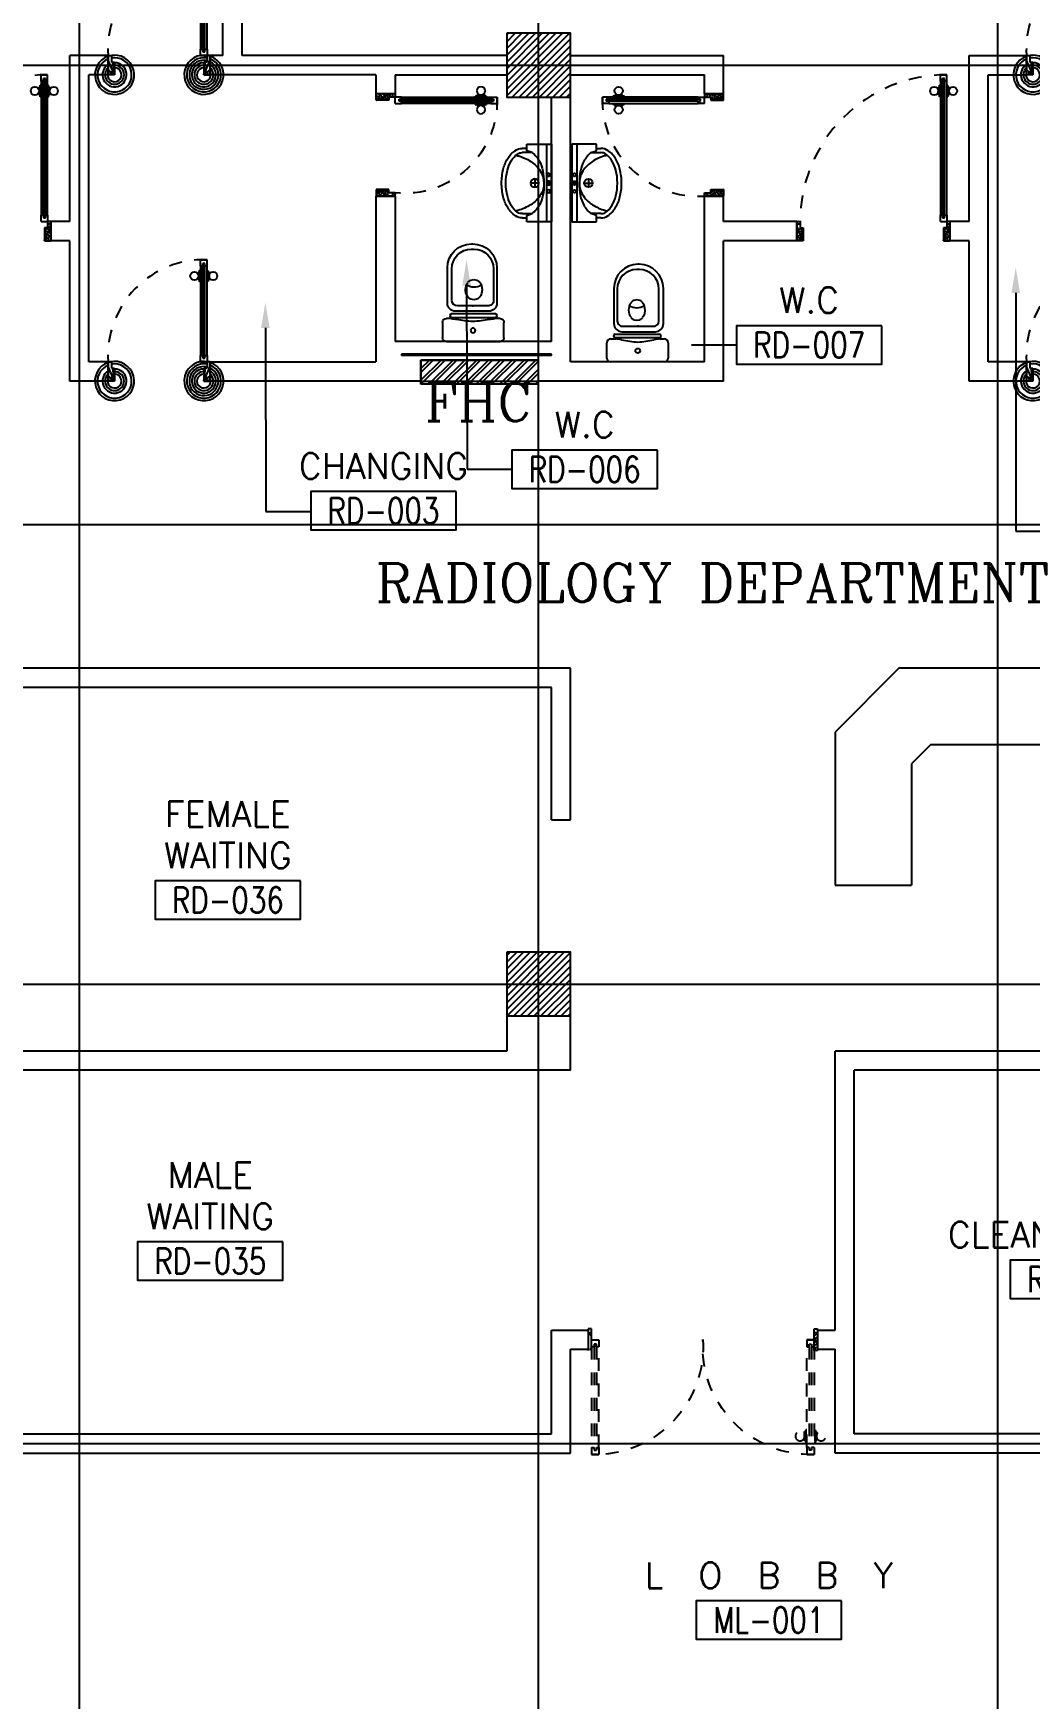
# Model space of a CAD drawing. Extents: x 417819.9 to 417911.9, y 43448 to 43539.2.
# Drawn here: x 417834.69 to 417842.51, y 43505.69 to 43518.74 of the extents above; entities that cross this region are included whole.
import ezdxf
from ezdxf.enums import TextEntityAlignment as Align

# ---------------------------------------------------------------- set-up
doc = ezdxf.new("R2010")
doc.units = 0
doc.header["$MEASUREMENT"] = 0
doc.linetypes.add('HIDDEN', pattern=[0.375, 0.25, -0.125])
doc.layers.get('0').update_dxf_attribs({"color": 11, "linetype": 'CONTINUOUS'})
for name, color, linetype in [('COL', 11, 'CONTINUOUS'), ('DOOR', 11, 'CONTINUOUS'), ('RM-BOX', 11, 'CONTINUOUS'), ('RM-NAME', 11, 'CONTINUOUS'), ('RM-NO', 11, 'CONTINUOUS'), ('SUNI-FUR', 11, 'CONTINUOUS')]:
    doc.layers.add(name, color=color, linetype=linetype)
doc.styles.add('ROMANC', font='romanc', dxfattribs={"height": 0.1})
doc.styles.add('ROMANS', font='ROMANS.shx', dxfattribs={"width": 0.6})

# ---------------------------------------------------------------- blocks, each defined once
blk = doc.blocks.new('DOOR100')
at = {"layer": 'DOOR', "color": 7, "linetype": 'ByBlock'}
for p, q in [((-91, 1205), (-91, 1140)), ((-82, 1205), (-91, 1205)), ((-82, 1128), (-82, 1218)), ((-75, 1218), (-82, 1218)), ((-82, 1205), (-82, 1140)), ((-75, 1250), (-75, 1300)), ((-75, 1300), (-25, 1300)), ((-25, 1300), (-75, 1300)), ((-58, 1250), (-75, 1250)), ((-58, 1250), (-58, 1270)), ((-42, 1270), (-58, 1270)), ((-42, 1250), (-42, 1270)), ((-25, 1250), (-42, 1250)), ((-25, 1250), (-25, 1300)), ((-25, 1218), (-18, 1218)), ((-18, 1128), (-18, 1218)), ((-18, 1205), (-18, 1140)), ((-18, 1205), (-9, 1205)), ((-9, 1205), (-9, 1140)), ((-82, 1140), (-91, 1140)), ((-75, 1128), (-82, 1128)), ((-25, 1128), (-18, 1128)), ((-18, 1140), (-9, 1140)), ((-1200, 0), (-1200, 150)), ((-1200, 150), (-1175, 150)), ((-1200, 150), (-1200, 0)), ((-1175, 150), (-1175, 100)), ((-75, 200), (-58, 200)), ((-75, 150), (-75, 200)), ((-75, 150), (-25, 150)), ((-58, 200), (-58, 180)), ((-58, 180), (-42, 180)), ((-42, 200), (-25, 200)), ((-42, 180), (-42, 200)), ((-25, 200), (-25, 150)), ((0, 150), (-25, 150)), ((-25, 150), (-25, 100)), ((0, 0), (0, 150)), ((0, 150), (0, 0)), ((-1150, 0), (-1200, 114)), ((-1150, 0), (-1200, 40)), ((-1150, 0), (-1200, 0)), ((-1175, 100), (-1150, 100)), ((-1150, 0), (-1163, 100)), ((-1150, 100), (-1150, 0)), ((-50, 0), (0, 114)), ((-50, 100), (-50, 0)), ((-50, 0), (-37, 100)), ((-25, 100), (-50, 100)), ((-50, 0), (0, 40)), ((-50, 0), (0, 0))]:
    blk.add_line(p, q, dxfattribs=at)
at = {"layer": 'DOOR', "linetype": 'ByBlock'}
for p, q in [((-75, 1250), (-75, 200)), ((-58, 200), (-58, 1250)), ((-42, 200), (-42, 1250)), ((-25, 200), (-25, 1250))]:
    blk.add_line(p, q, dxfattribs=at)
at = {"layer": 'DOOR', "color": 7, "linetype": 'ByBlock'}
for centre in [(-124, 1173), (24, 1173)]:
    blk.add_circle(centre, 32.4, dxfattribs=at)
at = {"layer": 'DOOR', "linetype": 'HIDDEN', "ltscale": 0.5}
blk.add_arc((-25, 150), 1150, 90, 180, dxfattribs=at)
at = {"layer": 'DOOR', "color": 7, "linetype": 'ByBlock'}
for centre, radius, start, end in [((-1150, 0), 154, 103.7142, 108.8947), ((-1150, 0), 134, 100.72, 111.8402), ((-50, 0), 134, 68.1598, 79.28), ((-50, 0), 154, 71.1053, 76.2858), ((-1150, 0), 94.4, 90, 121.9818), ((-1150, 0), 74.4, 90, 132.2236), ((-1150, 0), 54.4, 90, 156.7926), ((-1150, 0), 34.4, 90, 180), ((-1150, 0), 14.4, 90, 180), ((-50, 0), 94.4, 58.0182, 90), ((-50, 0), 74.4, 47.7764, 90), ((-50, 0), 54.4, 23.2074, 90), ((-50, 0), 34.4, 0, 90), ((-50, 0), 14.4, 0, 90), ((-50, 0), 114, 64.0838, 77.3774)]:
    blk.add_arc(centre, radius, start, end, dxfattribs=at)
blk = doc.blocks.new('A$C49F1192B')
at = {"layer": 'DOOR', "color": 0, "linetype": 'ByBlock', "xscale": -1, "rotation": 270}
blk.add_blockref('DOOR100', (0, 1200), dxfattribs=at)
blk = doc.blocks.new('A$C7E3856AC')
at = {"layer": 'DOOR', "color": 0, "linetype": 'HIDDEN', "ltscale": 0.3}
for p, q in [((131, 800), (81, 800)), ((81, 750), (81, 800)), ((98, 750), (81, 750)), ((114, 770), (98, 770)), ((98, 770), (98, 750)), ((114, 750), (114, 770)), ((131, 750), (114, 750)), ((131, 800), (131, 750)), ((1581, 800), (1581, 750)), ((1631, 800), (1581, 800)), ((1581, 750), (1598, 750)), ((1598, 770), (1614, 770)), ((1598, 750), (1598, 770)), ((1614, 770), (1614, 750)), ((1614, 750), (1631, 750)), ((1631, 750), (1631, 800)), ((74, 160), (65, 160)), ((65, 95), (65, 160)), ((81, 173), (74, 173)), ((74, 173), (74, 83)), ((74, 95), (74, 160)), ((131, 173), (138, 173)), ((138, 173), (138, 83)), ((138, 160), (147, 160)), ((138, 95), (138, 160)), ((147, 95), (147, 160)), ((74, 95), (65, 95)), ((81, 83), (74, 83)), ((81, 50), (98, 50)), ((81, 50), (81, 0)), ((81, 0), (131, 0)), ((131, 0), (81, 0)), ((98, 50), (98, 30)), ((98, 30), (114, 30)), ((114, 50), (131, 50)), ((114, 50), (114, 30)), ((131, 83), (138, 83)), ((131, 50), (131, 0)), ((138, 95), (147, 95)), ((1598, 50), (1581, 50)), ((1581, 50), (1581, 0)), ((1631, 0), (1581, 0)), ((1581, 0), (1631, 0)), ((1598, 50), (1598, 30)), ((1614, 30), (1598, 30)), ((1631, 50), (1614, 50)), ((1614, 50), (1614, 30)), ((1631, 50), (1631, 0))]:
    blk.add_line(p, q, dxfattribs=at)
at = {"layer": 'DOOR', "linetype": 'HIDDEN', "ltscale": 0.3}
for p, q in [((81, 750), (81, 50)), ((98, 750), (98, 50)), ((114, 750), (114, 50)), ((131, 50), (131, 750)), ((1581, 50), (1581, 750)), ((1598, 750), (1598, 50)), ((1614, 750), (1614, 50)), ((1631, 750), (1631, 50))]:
    blk.add_line(p, q, dxfattribs=at)
at = {"layer": 'DOOR', "color": 0, "linetype": 'HIDDEN', "ltscale": 0.3}
for centre in [(32, 128), (179, 128)]:
    blk.add_circle(centre, 32.4, dxfattribs=at)
at = {"layer": 'DOOR', "linetype": 'HIDDEN', "ltscale": 0.3}
for centre, start, end in [((106, 752), 268.0938, 3.7249), ((1606, 752), 176.2751, 271.9062)]:
    blk.add_arc(centre, 752, start, end, dxfattribs=at)
blk = doc.blocks.new('RM1')
at = {"layer": 'RM-BOX'}
blk.add_lwpolyline([(570, -200), (-570, -200), (-570, -500), (570, -500)], close=True, dxfattribs=at)
at = {"layer": 'RM-NAME', "style": 'ROMANS'}
for tag, p in [('ROOMNAME1', (0, 324)), ('ROOMNAME2', (0, 0))]:
    blk.add_attdef(tag, text='', height=200, dxfattribs=at).set_placement(p, align=Align.MIDDLE)
at = {"layer": 'RM-NO', "style": 'ROMANS', "width": 0.8}
blk.add_attdef('ROOMNO', text='', height=200, dxfattribs=at).set_placement((0, -350), align=Align.MIDDLE)
blk = doc.blocks.new('*X106')
at = {"color": 0}
for p, q in [((31339, 55151), (31789, 55601)), ((31339, 55204), (31736, 55601)), ((31339, 55257), (31683, 55601)), ((31339, 55310), (31630, 55601)), ((31339, 55363), (31577, 55601)), ((31339, 55416), (31524, 55601)), ((31339, 55469), (31471, 55601)), ((31339, 55522), (31418, 55601)), ((31339, 55575), (31365, 55601)), ((31342, 55101), (31839, 55598)), ((31395, 55101), (31839, 55545)), ((31448, 55101), (31839, 55492)), ((31501, 55101), (31839, 55439)), ((31554, 55101), (31839, 55386)), ((31607, 55101), (31839, 55333)), ((31660, 55101), (31839, 55280)), ((31713, 55101), (31839, 55227)), ((31766, 55101), (31839, 55174)), ((31820, 55101), (31839, 55121))]:
    blk.add_line(p, q, dxfattribs=at)
blk = doc.blocks.new('COL50')
at = {"layer": 'COL'}
blk.add_lwpolyline([(-250, 250), (-250, -250), (250, -250), (250, 250)], close=True, dxfattribs=at)
blk = doc.blocks.new('A$C09EF76E8')
at = {"layer": 'DOOR', "color": 0, "linetype": 'ByBlock'}
for p, q in [((777, 950), (727, 950)), ((727, 950), (777, 950)), ((727, 900), (727, 950)), ((760, 920), (744, 920)), ((744, 900), (744, 920)), ((760, 900), (760, 920)), ((777, 900), (777, 950)), ((719, 855), (710, 855)), ((710, 855), (710, 790)), ((719, 790), (710, 790)), ((727, 868), (719, 868)), ((719, 778), (719, 868)), ((719, 855), (719, 790)), ((744, 900), (727, 900)), ((777, 900), (760, 900)), ((777, 868), (784, 868)), ((784, 778), (784, 868)), ((784, 855), (793, 855)), ((784, 855), (784, 790)), ((784, 790), (793, 790)), ((793, 855), (793, 790)), ((727, 778), (719, 778)), ((777, 778), (784, 778)), ((2, 0), (2, 150)), ((2, 150), (27, 150)), ((2, 150), (2, 0)), ((27, 150), (27, 100)), ((727, 150), (727, 200)), ((727, 200), (744, 200)), ((727, 150), (777, 150)), ((744, 200), (744, 180)), ((744, 180), (760, 180)), ((760, 180), (760, 200)), ((760, 200), (777, 200)), ((777, 200), (777, 150)), ((777, 150), (777, 100)), ((802, 150), (777, 150)), ((802, 150), (802, 0)), ((27, 100), (52, 100)), ((52, 100), (52, 0)), ((777, 100), (752, 100)), ((752, 100), (752, 0)), ((52, 0), (2, 0)), ((752, 0), (802, 0))]:
    blk.add_line(p, q, dxfattribs=at)
at = {"layer": 'DOOR', "linetype": 'ByBlock'}
for p, q in [((727, 900), (727, 200)), ((744, 200), (744, 900)), ((760, 200), (760, 900)), ((777, 200), (777, 900)), ((802, 0), (802, 150))]:
    blk.add_line(p, q, dxfattribs=at)
at = {"layer": 'DOOR', "color": 9, "linetype": 'ByBlock'}
for p, q in [((52, 0), (2, 114)), ((52, 0), (2, 40)), ((52, 0), (38, 100)), ((752, 0), (802, 114)), ((752, 0), (765, 100)), ((752, 0), (802, 40))]:
    blk.add_line(p, q, dxfattribs=at)
at = {"layer": 'DOOR', "color": 0, "linetype": 'ByBlock'}
for centre in [(678, 823), (825, 823)]:
    blk.add_circle(centre, 32.4, dxfattribs=at)
at = {"layer": 'DOOR', "linetype": 'HIDDEN', "ltscale": 0.5}
blk.add_arc((752, 199), 752, 88.0938, 183.7249, dxfattribs=at)
at = {"layer": 'DOOR', "color": 9, "linetype": 'ByBlock'}
for centre, radius, start, end in [((52, 0), 154, 103.7142, 108.8947), ((52, 0), 134, 100.72, 111.8402), ((752, 0), 134, 68.1598, 79.28), ((752, 0), 154, 71.1053, 76.2858), ((52, 0), 94.4, 90, 121.9818), ((52, 0), 74.4, 90, 132.2236), ((52, 0), 54.4, 90, 156.7926), ((52, 0), 34.4, 90, 180), ((52, 0), 14.4, 90, 180), ((752, 0), 94.4, 58.0182, 90), ((752, 0), 74.4, 47.7764, 90), ((752, 0), 54.4, 23.2074, 90), ((752, 0), 34.4, 0, 90), ((752, 0), 14.4, 0, 90), ((752, 0), 114, 64.0838, 77.3774)]:
    blk.add_arc(centre, radius, start, end, dxfattribs=at)
blk = doc.blocks.new('*X109')
at = {"color": 0}
for p, q in [((31339, 62310), (31830, 62801)), ((31339, 62364), (31777, 62801)), ((31339, 62417), (31724, 62801)), ((31339, 62470), (31671, 62801)), ((31339, 62523), (31618, 62801)), ((31339, 62576), (31565, 62801)), ((31339, 62629), (31512, 62801)), ((31339, 62682), (31458, 62801)), ((31339, 62735), (31405, 62801)), ((31339, 62788), (31352, 62801)), ((31383, 62301), (31839, 62757)), ((31436, 62301), (31839, 62704)), ((31489, 62301), (31839, 62651)), ((31542, 62301), (31839, 62598)), ((31595, 62301), (31839, 62545)), ((31648, 62301), (31839, 62492)), ((31701, 62301), (31839, 62439)), ((31754, 62301), (31839, 62386)), ((31807, 62301), (31839, 62333))]:
    blk.add_line(p, q, dxfattribs=at)
blk = doc.blocks.new('A$C3CD36B94')
at = {"layer": 'DOOR', "color": 0, "linetype": 'ByBlock'}
for p, q in [((106, 950), (56, 950)), ((56, 800), (56, 950)), ((106, 850), (106, 950)), ((806, 950), (856, 950)), ((806, 850), (806, 950)), ((856, 800), (856, 950)), ((856, 950), (856, 800)), ((56, 800), (81, 800)), ((81, 850), (106, 850)), ((81, 800), (81, 850)), ((131, 800), (81, 800)), ((81, 750), (81, 800)), ((131, 800), (131, 750)), ((831, 850), (806, 850)), ((831, 800), (831, 850)), ((856, 800), (831, 800)), ((98, 750), (81, 750)), ((114, 770), (98, 770)), ((98, 770), (98, 750)), ((114, 750), (114, 770)), ((131, 750), (114, 750)), ((65, 95), (65, 160)), ((74, 160), (65, 160)), ((74, 173), (74, 83)), ((81, 173), (74, 173)), ((74, 95), (74, 160)), ((131, 173), (138, 173)), ((138, 173), (138, 83)), ((138, 95), (138, 160)), ((138, 160), (147, 160)), ((147, 95), (147, 160)), ((74, 95), (65, 95)), ((81, 83), (74, 83)), ((81, 50), (81, 0)), ((81, 50), (98, 50)), ((131, 0), (81, 0)), ((81, 0), (131, 0)), ((98, 50), (98, 30)), ((98, 30), (114, 30)), ((114, 50), (114, 30)), ((114, 50), (131, 50)), ((131, 83), (138, 83)), ((131, 50), (131, 0)), ((138, 95), (147, 95))]:
    blk.add_line(p, q, dxfattribs=at)
at = {"layer": 'DOOR', "color": 9, "linetype": 'ByBlock'}
for p, q in [((106, 950), (56, 910)), ((106, 950), (56, 837)), ((106, 950), (93, 850)), ((806, 950), (819, 850)), ((806, 950), (856, 837)), ((806, 950), (856, 910))]:
    blk.add_line(p, q, dxfattribs=at)
at = {"layer": 'DOOR', "linetype": 'ByBlock'}
for p, q in [((81, 750), (81, 50)), ((98, 750), (98, 50)), ((114, 750), (114, 50)), ((131, 50), (131, 750))]:
    blk.add_line(p, q, dxfattribs=at)
at = {"layer": 'DOOR', "color": 0, "linetype": 'ByBlock'}
for centre in [(32, 128), (179, 128)]:
    blk.add_circle(centre, 32.4, dxfattribs=at)
at = {"layer": 'DOOR', "color": 9, "linetype": 'ByBlock'}
for centre, radius, start, end in [((106, 950), 54.4, 203.2074, 270), ((106, 950), 34.4, 180, 270), ((106, 950), 14.4, 180, 270), ((806, 950), 34.4, 270, 0), ((806, 950), 14.4, 270, 0), ((806, 950), 54.4, 270, 336.7926), ((106, 950), 74.4, 227.7764, 270), ((106, 950), 94.4, 238.0182, 270), ((106, 950), 114, 244.0838, 257.3774), ((106, 950), 134, 248.1598, 259.28), ((106, 950), 154, 251.1053, 256.2858), ((806, 950), 74.4, 270, 312.2236), ((806, 950), 94.4, 270, 301.9818), ((806, 950), 134, 280.72, 291.8402), ((806, 950), 154, 283.7142, 288.8947)]:
    blk.add_arc(centre, radius, start, end, dxfattribs=at)
at = {"layer": 'DOOR', "linetype": 'HIDDEN', "ltscale": 0.5}
blk.add_arc((106, 729), 729, 268.0335, 5.6617, dxfattribs=at)
blk = doc.blocks.new('2')
at = {"layer": 'SUNI-FUR', "linetype": 'Continuous'}
for p, q in [((0.016, 0.724), (-0.003, 0.724)), ((0.014, 0.765), (0.004, 0.765)), ((-0.185, 0.576), (-0.185, 0.3)), ((-0.159, 0.57), (-0.159, 0.32)), ((0.168, 0.32), (0.168, 0.57)), ((0.203, 0.3), (0.203, 0.576)), ((-0.065, 0.438), (-0.07, 0.406)), ((-0.07, 0.406), (-0.065, 0.375)), ((-0.005, 0.487), (-0.029, 0.481)), ((0.019, 0.481), (-0.005, 0.487)), ((0.06, 0.406), (0.055, 0.438)), ((0.057, 0.377), (0.06, 0.406)), ((-0.113, 0.279), (0.008, 0.279)), ((-0.029, 0.331), (-0.005, 0.326)), ((-0.005, 0.326), (0.019, 0.331)), ((0.001, 0.279), (0.123, 0.279)), ((0.008, 0.279), (0.001, 0.279)), ((-0.241, 0.03), (-0.241, 0.15)), ((-0.211, 0.18), (-0.17, 0.18)), ((-0.186, 0.199), (-0.186, 0.208)), ((-0.176, 0.218), (0.172, 0.218)), ((0.172, 0.189), (-0.176, 0.189)), ((-0.122, 0.237), (0.009, 0.237)), ((0.009, 0.237), (0.14, 0.237)), ((0.174, 0.18), (0.211, 0.18)), ((0.174, 0.18), (0.174, 0.18)), ((0.182, 0.208), (0.182, 0.199)), ((0.241, 0.15), (0.241, 0.03)), ((0.211, 0), (-0.211, 0))]:
    blk.add_line(p, q, dxfattribs=at)
blk.add_circle((0.002, 0.087), 0.0184, dxfattribs=at)
for centre, radius, start, end in [((0.004, 0.576), 0.189, 90, 180), ((-0.005, 0.57), 0.154, 90, 180), ((0.014, 0.576), 0.189, 0, 90), ((0.014, 0.57), 0.154, 0, 90), ((0.013, 0.412), 0.082, 141.0758, 161.504), ((-0.007, 0.537), 0.112, 239.4234, 302.9162), ((0.002, 0.421), 0.0682, 117.1532, 141.0758), ((-0.012, 0.421), 0.0682, 38.9242, 62.8468), ((-0.023, 0.412), 0.082, 18.496, 38.9242), ((-0.122, 0.3), 0.063, 180, 270), ((-0.116, 0.322), 0.0432, 183.5129, 273.5129), ((0.013, 0.401), 0.082, 198.496, 218.9242), ((0.002, 0.392), 0.0682, 218.9242, 242.8468), ((-0.012, 0.392), 0.0682, 297.1532, 321.0758), ((-0.029, 0.406), 0.0901, 321.0758, 341.504), ((0.125, 0.322), 0.0432, 266.4871, 356.4871), ((0.14, 0.3), 0.063, 270, 0), ((-0.211, 0.15), 0.03, 90, 180), ((-0.176, 0.208), 0.01, 90, 180), ((-0.176, 0.199), 0.01, 180, 270), ((-0.201, -0.252), 0.433, 79.7535, 85.8109), ((0.075, 1.126), 0.973, 258.1938, 265.7347), ((-0.07, 1.126), 0.973, 274.2653, 281.8062), ((0.206, -0.252), 0.433, 94.1891, 100.2465), ((0.172, 0.208), 0.01, 0, 90), ((0.172, 0.199), 0.01, 270, 0), ((0.211, 0.15), 0.03, 0, 90), ((-0.211, 0.03), 0.03, 180, 270), ((0.211, 0.03), 0.03, 270, 0)]:
    blk.add_arc(centre, radius, start, end, dxfattribs=at)
blk = doc.blocks.new('3')
at = {"layer": 'SUNI-FUR', "linetype": 'Continuous'}
for p, q in [((-0.304, 0), (-0.304, -0.192)), ((0.304, 0), (-0.304, 0)), ((0.304, -0.192), (0.304, 0)), ((0.304, -0.039), (-0.304, -0.039)), ((0.032, -0.13), (-0.032, -0.13)), ((0.016, -0.021), (-0.015, -0.021)), ((0, -0.005), (0, -0.037)), ((0, -0.098), (0, -0.162)), ((-0.304, -0.192), (-0.254, -0.192)), ((-0.271, -0.228), (-0.271, -0.192)), ((-0.254, -0.192), (-0.239, -0.15)), ((-0.239, -0.228), (-0.239, -0.15)), ((0.239, -0.15), (0.254, -0.192)), ((0.239, -0.15), (0.239, -0.228)), ((0.254, -0.192), (0.304, -0.192)), ((0.271, -0.192), (0.271, -0.228))]:
    blk.add_line(p, q, dxfattribs=at)
for centre, radius in [((-0.065, -0.021), 0.0124), ((0, -0.13), 0.0325), ((0, -0.021), 0.0155), ((0.065, -0.021), 0.0124)]:
    blk.add_circle(centre, radius, dxfattribs=at)
for centre, radius, start, end in [((-0.085, -0.267), 0.193, 117.0377, 142.6695), ((-0.028, -0.365), 0.307, 103.0865, 118.1878), ((0.054, -0.312), 0.27, 118.7422, 143.0578), ((-0.008, -0.528), 0.47, 89.0532, 100.9895), ((-0.012, -0.189), 0.13, 84.8536, 119.4454), ((0, -0.527), 0.469, 78.0637, 90), ((0.003, -0.228), 0.168, 61.4441, 91.1678), ((-0.04, -0.297), 0.25, 35.9608, 60.2764), ((0.034, -0.367), 0.306, 62.9623, 78.0637), ((0.085, -0.267), 0.193, 37.3305, 62.9623), ((-0.191, -0.235), 0.0807, 174.5539, 214.673), ((-0.187, -0.234), 0.0525, 173.0893, 213.2084), ((0.204, -0.373), 0.433, 163.2739, 167.375), ((0.104, -0.343), 0.328, 144.0392, 163.2739), ((-0.104, -0.343), 0.328, 16.7261, 35.9608), ((-0.204, -0.373), 0.433, 12.7359, 16.7261), ((0.171, -0.228), 0.068, 325.327, 0), ((0.171, -0.228), 0.101, 325.327, 0), ((-0.083, -0.16), 0.212, 214.673, 239.0867), ((-0.083, -0.16), 0.18, 214.673, 239.0867), ((-0.035, -0.081), 0.305, 239.0867, 256.0699), ((-0.035, -0.081), 0.272, 239.0867, 256.0699), ((0, 0.062), 0.452, 256.0699, 270), ((0, 0.062), 0.419, 256.0699, 270), ((0, 0.062), 0.419, 270, 283.9301), ((0, 0.062), 0.452, 270, 283.9301), ((0.035, -0.081), 0.272, 283.9301, 300.9133), ((0.035, -0.081), 0.305, 283.9301, 300.9133), ((0.089, -0.171), 0.167, 300.9133, 325.327), ((0.089, -0.171), 0.2, 300.9133, 325.327)]:
    blk.add_arc(centre, radius, start, end, dxfattribs=at)

msp = doc.modelspace()

# ---------------------------------------------------------------- hatches: boundary and pattern name
at = {"layer": 'RM-NAME'}
h = msp.add_hatch(dxfattribs=at)
h.set_pattern_fill('ANSI32', color=256, scale=175, style=0)
h.set_pattern_definition([(44.999998, (417605.53738, 43484.94332), (-0.046403885, 0.046403882), []), (44.999998, (417605.56832, 43484.94332), (-0.046403885, 0.046403882), [])])
h.paths.add_polyline_path([(417838.6536, 43515.9943), (417838.6536, 43516.1843), (417837.7336, 43516.1843), (417837.7336, 43515.9943)])
h.paths.add_polyline_path([(417837.521, 43515.5732), (417837.521, 43515.994), (417837.7835, 43515.994), (417837.7835, 43515.5732)], flags=9)

# ---------------------------------------------------------------- linework, layer by layer
for p, q in [((417838.6566, 43460.01), (417838.6566, 43538.4875)), ((417835.0566, 43466.8743), (417835.0566, 43525.6943)), ((417842.2566, 43466.8743), (417842.2566, 43525.6943)), ((417836.1816, 43518.5693), (417836.1816, 43520.3693)), ((417836.3316, 43518.5693), (417836.3316, 43520.3693)), ((417820.6052, 43518.4943), (417889.6966, 43518.4943)), ((417835.2816, 43518.5693), (417834.9816, 43518.5693)), ((417834.9816, 43517.2693), (417834.9816, 43518.5693)), ((417835.2816, 43518.5693), (417835.2816, 43518.4193)), ((417836.0816, 43518.5693), (417836.0816, 43518.4193)), ((417836.1816, 43518.5693), (417836.0816, 43518.5693)), ((417838.4066, 43518.5693), (417836.3316, 43518.5693)), ((417838.9066, 43518.5693), (417840.1066, 43518.5693)), ((417840.1066, 43518.2693), (417840.1066, 43518.5693)), ((417842.0316, 43517.2693), (417842.0316, 43518.5693)), ((417842.0316, 43518.5693), (417842.4816, 43518.5693)), ((417842.4816, 43518.5693), (417842.4816, 43518.4193)), ((417835.2816, 43518.4193), (417835.1316, 43518.4193)), ((417835.1316, 43516.1693), (417835.1316, 43518.4193)), ((417837.3816, 43518.4193), (417836.0816, 43518.4193)), ((417837.3816, 43518.4193), (417837.3816, 43518.2693)), ((417837.5316, 43518.4193), (417837.5316, 43518.2693)), ((417837.5316, 43518.4193), (417838.4066, 43518.4193)), ((417838.9066, 43518.4193), (417839.9566, 43518.4193)), ((417839.9566, 43518.2693), (417839.9566, 43518.4193)), ((417842.1816, 43518.4193), (417842.4816, 43518.4193)), ((417842.1816, 43516.1693), (417842.1816, 43518.4193)), ((417837.5316, 43518.2693), (417837.3816, 43518.2693)), ((417838.7566, 43516.3293), (417838.7566, 43518.2443)), ((417838.9066, 43516.1693), (417838.9066, 43518.2443)), ((417839.9566, 43518.2693), (417840.1066, 43518.2693)), ((417839.9566, 43518.2693), (417840.1066, 43518.2693)), ((417837.5316, 43517.4693), (417837.3816, 43517.4693)), ((417837.3816, 43517.4693), (417837.3816, 43516.1693)), ((417837.5316, 43517.4693), (417837.5316, 43516.3293)), ((417839.9566, 43517.4693), (417840.1066, 43517.4693)), ((417839.9566, 43516.1693), (417839.9566, 43517.4693)), ((417839.9566, 43517.4693), (417840.1066, 43517.4693)), ((417840.1066, 43517.2693), (417840.1066, 43517.4693)), ((417834.9816, 43517.2693), (417834.8316, 43517.2693)), ((417834.8316, 43517.2693), (417834.8316, 43517.1193)), ((417840.6816, 43517.2693), (417840.1066, 43517.2693)), ((417840.6816, 43517.2693), (417840.6816, 43517.1193)), ((417841.8816, 43517.2693), (417841.8816, 43517.1193)), ((417842.0316, 43517.2693), (417841.8816, 43517.2693)), ((417834.9816, 43517.1193), (417834.8316, 43517.1193)), ((417834.9816, 43516.0193), (417834.9816, 43517.1193)), ((417840.6816, 43517.1193), (417840.1066, 43517.1193)), ((417840.1066, 43516.0193), (417840.1066, 43517.1193)), ((417842.0316, 43517.1193), (417841.8816, 43517.1193)), ((417842.0316, 43516.0193), (417842.0316, 43517.1193)), ((417838.0915, 43516.7675), (417838.0965, 43515.3277)), ((417842.3971, 43516.7101), (417842.3971, 43514.8434)), ((417836.5142, 43516.4357), (417836.5191, 43514.9959)), ((417838.7566, 43516.3293), (417837.5316, 43516.3293)), ((417839.8563, 43516.303), (417840.2075, 43516.303)), ((417835.2816, 43516.1693), (417835.1316, 43516.1693)), ((417835.2816, 43516.1693), (417835.2816, 43516.0193)), ((417836.0816, 43516.1693), (417837.3816, 43516.1693)), ((417838.7566, 43516.2293), (417837.5816, 43516.2293)), ((417837.5816, 43516.2293), (417837.5816, 43516.2193)), ((417838.7566, 43516.2193), (417837.5816, 43516.2193)), ((417837.7336, 43516.1843), (417837.7336, 43516.0193)), ((417838.6536, 43516.1843), (417837.7336, 43516.1843)), ((417837.7336, 43516.1843), (417838.6536, 43516.1843)), ((417837.7336, 43515.9943), (417837.7336, 43516.1843)), ((417838.6536, 43516.1843), (417838.6536, 43516.0193)), ((417838.6536, 43516.1843), (417838.6536, 43515.9943)), ((417838.7566, 43516.2193), (417838.7566, 43516.2293)), ((417839.9566, 43516.1693), (417838.9066, 43516.1693)), ((417842.4816, 43516.1693), (417842.1816, 43516.1693)), ((417842.4816, 43516.1693), (417842.4816, 43516.0193)), ((417835.2816, 43516.0193), (417834.9816, 43516.0193)), ((417837.7336, 43516.0193), (417836.0816, 43516.0193)), ((417837.7336, 43516.0193), (417838.6536, 43516.0193)), ((417840.1066, 43516.0193), (417838.6536, 43516.0193)), ((417842.4816, 43516.0193), (417842.0316, 43516.0193)), ((417838.6536, 43515.9943), (417837.7336, 43515.9943)), ((417838.0965, 43515.3277), (417838.4476, 43515.3277)), ((417836.5191, 43514.9959), (417836.8703, 43514.9959)), ((417831.4566, 43514.8943), (417889.6966, 43514.8943)), ((417842.3971, 43514.8434), (417842.6005, 43514.8434)), ((417838.9066, 43513.7693), (417831.7066, 43513.7693)), ((417838.9066, 43512.5818), (417838.9066, 43513.7693)), ((417841.4805, 43513.7693), (417840.9805, 43513.2693)), ((417845.2066, 43513.7693), (417841.4805, 43513.7693)), ((417838.7566, 43513.6193), (417834.1466, 43513.6193)), ((417838.7566, 43512.5818), (417838.7566, 43513.6193)), ((417840.9805, 43513.2693), (417840.9805, 43512.0693)), ((417841.7291, 43513.1693), (417841.5805, 43513.0208)), ((417845.2066, 43513.1693), (417841.7291, 43513.1693)), ((417841.5805, 43513.0208), (417841.5805, 43512.0693)), ((417838.7566, 43512.5818), (417838.9066, 43512.5818)), ((417840.9805, 43512.0693), (417841.5805, 43512.0693)), ((417820.6052, 43511.2943), (417889.6966, 43511.2943)), ((417838.4066, 43511.0443), (417838.4066, 43510.7693)), ((417838.9066, 43510.6193), (417838.9066, 43511.0443)), ((417838.4066, 43510.7693), (417834.1466, 43510.7693)), ((417844.2816, 43510.7693), (417840.9816, 43510.7693)), ((417840.9816, 43508.5827), (417840.9816, 43510.7693)), ((417838.9066, 43510.6193), (417834.1466, 43510.6193)), ((417841.1316, 43507.7693), (417841.1316, 43510.6193)), ((417844.1316, 43510.6193), (417841.1316, 43510.6193)), ((417838.7566, 43508.5827), (417839.0441, 43508.5827)), ((417838.7566, 43507.7693), (417838.7566, 43508.5827)), ((417839.0722, 43508.592), (417839.0441, 43508.592)), ((417839.0441, 43508.592), (417839.0441, 43508.4233)), ((417839.0441, 43508.5827), (417839.0441, 43508.4327)), ((417839.0722, 43508.5695), (417839.0441, 43508.5469)), ((417839.0722, 43508.4233), (417839.0722, 43508.592)), ((417840.816, 43508.4233), (417840.816, 43508.592)), ((417840.816, 43508.592), (417840.8441, 43508.592)), ((417840.816, 43508.5695), (417840.8441, 43508.5469)), ((417840.8441, 43508.592), (417840.8441, 43508.4233)), ((417840.8441, 43508.5827), (417840.8441, 43508.4327)), ((417840.8441, 43508.5827), (417840.9816, 43508.5827)), ((417840.7597, 43508.5077), (417840.816, 43508.5077)), ((417840.816, 43508.5281), (417840.8441, 43508.4641)), ((417840.816, 43508.4514), (417840.816, 43508.5077)), ((417838.9066, 43508.4327), (417839.0441, 43508.4327)), ((417838.9066, 43507.6193), (417838.9066, 43508.4327)), ((417840.8441, 43508.4233), (417840.816, 43508.4233)), ((417840.8441, 43508.4327), (417840.9816, 43508.4327)), ((417840.9816, 43507.6193), (417840.9816, 43508.4327)), ((417831.4566, 43507.6943), (417889.6966, 43507.6943)), ((417834.1466, 43507.7693), (417838.7566, 43507.7693)), ((417844.1316, 43507.7693), (417841.1316, 43507.7693)), ((417832.3066, 43507.6193), (417838.9066, 43507.6193)), ((417848.2866, 43507.6193), (417840.9816, 43507.6193))]:
    msp.add_line(p, q, dxfattribs=at)
for centre, radius, start, end in [((417839.1004, 43508.592), 0.0612, 203.20738, 242.64242), ((417840.7879, 43508.592), 0.0612, 297.35758, 336.79262), ((417839.1004, 43508.4233), 0.0387, 136.61069, 180), ((417840.7879, 43508.592), 0.0837, 289.63413, 312.22357), ((417840.7879, 43508.592), 0.1062, 285.35656, 301.98181), ((417840.7879, 43508.592), 0.1287, 282.62257, 295.91616), ((417840.7879, 43508.592), 0.1512, 280.71998, 291.84015), ((417840.7879, 43508.4233), 0.0387, 0, 43.38931), ((417840.7879, 43508.592), 0.1737, 283.71423, 288.89471)]:
    msp.add_arc(centre, radius, start, end, dxfattribs=at)
for points in [[(417838.0582, 43516.7675), (417838.1248, 43516.7675), (417838.0915, 43516.9675)], [(417842.3637, 43516.7101), (417842.4304, 43516.7101), (417842.3971, 43516.9101)], [(417836.4808, 43516.4357), (417836.5475, 43516.4357), (417836.5142, 43516.6357)]]:
    msp.add_solid(points, dxfattribs=at)

# ---------------------------------------------------------------- block references
for name, p, xscale, yscale, zscale in [('A$C09EF76E8', (417835.28, 43518.4193), 0.001000000047497451, 0.0009999999892897904, 0.001), ('A$C09EF76E8', (417842.48, 43518.4193), 0.001000000047497451, 0.0009999999892897904, 0.001), ('*X109', (417807.0674, 43455.9433), 0.001000000047497451, 0.0009999999892897904, 0.001), ('COL50', (417838.6566, 43518.4943), 0.001000000047497451, 0.0009999999892897904, 0.001), ('A$C09EF76E8', (417835.28, 43516.0193), 0.001000000047497451, 0.0009999999892897904, 0.001), ('A$C09EF76E8', (417842.48, 43516.0193), 0.001000000047497451, 0.0009999999892897904, 0.001), ('*X106', (417807.0674, 43455.9433), 0.001000000047497451, 0.0009999999892897904, 0.001), ('COL50', (417838.6566, 43511.2943), 0.001000000047497451, 0.0009999999892897904, 0.001), ('A$C7E3856AC', (417840.907, 43507.6072), -0.001124999951571226, 0.001125000009778887, 0.001125)]:
    msp.add_blockref(name, p, dxfattribs=dict(at, xscale=xscale, yscale=yscale, zscale=zscale))
at = {"layer": 'RM-NAME', "yscale": 0.0009999999892897904, "zscale": 0.001}
for name, p, xscale, rotation in [('A$C49F1192B', (417833.6316, 43517.1193), -0.0009999999892897904, 270), ('A$C49F1192B', (417840.6816, 43517.1193), -0.0009999999892897904, 270), ('A$C3CD36B94', (417838.3321, 43518.3253), -0.0009999999892897904, 90), ('A$C09EF76E8', (417840.1066, 43517.4677), 0.0009999999892897904, 90)]:
    msp.add_blockref(name, p, dxfattribs=dict(at, xscale=xscale, rotation=rotation))
at = {"layer": 'RM-NAME', "xscale": -1, "rotation": 270}
msp.add_blockref('3', (417838.7566, 43517.5706), dxfattribs=at)
at = {"layer": 'RM-NAME', "rotation": 90}
msp.add_blockref('3', (417838.9172, 43517.5706), dxfattribs=at)
at = {"layer": 'RM-NAME', "xscale": -1}
msp.add_blockref('2', (417838.1441, 43516.3293), dxfattribs=at)
at = {"layer": 'RM-NAME'}
msp.add_blockref('2', (417839.4316, 43516.1693), dxfattribs=at)
at = {"layer": 'RM-NAME', "xscale": 0.001000000047497451, "yscale": 0.0009999999892897904, "zscale": 0.001}
for p, values in [((417840.7774, 43516.653), {'ROOMNO': 'RD-007', 'ROOMNAME2': 'W.C'}), ((417839.0175, 43515.6777), {'ROOMNO': 'RD-006', 'ROOMNAME2': 'W.C'}), ((417837.4402, 43515.3531), {'ROOMNO': 'RD-003', 'ROOMNAME2': 'CHANGING'}), ((417836.2199, 43512.3027), {'ROOMNO': 'RD-036', 'ROOMNAME2': 'WAITING', 'ROOMNAME1': 'FEMALE'}), ((417836.0822, 43509.4736), {'ROOMNO': 'RD-035', 'ROOMNAME2': 'WAITING', 'ROOMNAME1': 'MALE'}), ((417842.9241, 43509.3304), {'ROOMNO': 'RD-033', 'ROOMNAME2': 'CLEAN UTILITIES'}), ((417840.4615, 43506.6611), {'ROOMNO': 'ML-001', 'ROOMNAME2': 'L  O  B  B  Y'})]:
    msp.add_blockref('RM1', p, dxfattribs=at).add_auto_attribs(values)

# ---------------------------------------------------------------- texts
at = {"layer": 'RM-NAME', "style": 'ROMANC'}
msp.add_text('FHC', height=0.3, dxfattribs=at).set_placement((417837.766, 43515.7048))
msp.add_text('RADIOLOGY DEPARTMENT', height=0.3, dxfattribs=at).set_placement((417840.0202, 43514.4394), align=Align.MIDDLE)

doc.saveas('drawing.dxf')
